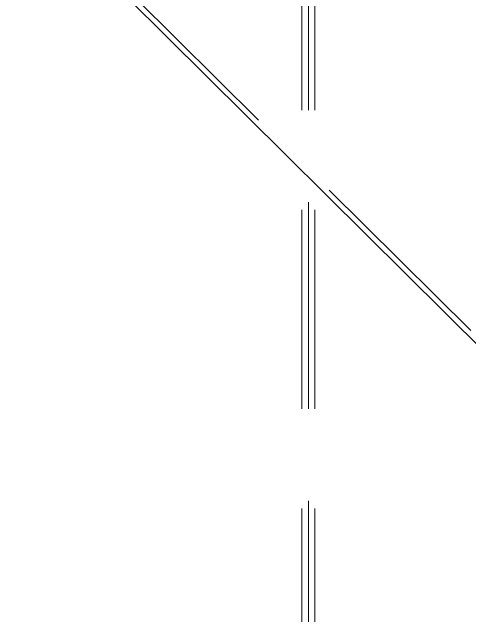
# Model space of a CAD drawing. Header units: millimetres. Extents: x -86814 to -77113, y 29520 to 42516.
# Drawn here: x -80622.9 to -80278.4, y 32918.5 to 33373.1 of the extents above; entities that cross this region are included whole.
import ezdxf

# ---------------------------------------------------------------- set-up
doc = ezdxf.new("R2010")
doc.units = ezdxf.units.MM
doc.linetypes.add('HIDDEN_50', pattern=[225, 150, -75])
for name, color, linetype, lineweight in [('PLATE_HIDDEN', 8, 'HIDDEN_50', 18), ('PROFILE_HIDDEN', 9, 'HIDDEN_50', 18), ('PROFILE_VISIBLE', 4, 'Continuous', 25)]:
    doc.layers.add(name, color=color, linetype=linetype, lineweight=lineweight)

msp = doc.modelspace()

# ---------------------------------------------------------------- linework, layer by layer
at = {"layer": 'PLATE_HIDDEN'}
for p, q in [((-80400, 34349.28), (-80400, 31505)), ((-80400, 31505), (-80400, 34349.28))]:
    msp.add_line(p, q, dxfattribs=at)
at = {"layer": 'PROFILE_HIDDEN'}
for p, q in [((-80118.19, 32974.69), (-81674.71, 34520.66)), ((-80405, 34349.28), (-80405, 31505)), ((-80405, 34349.28), (-80405, 31505)), ((-80405, 34349.28), (-80405, 31505)), ((-80405, 34349.28), (-80405, 31505)), ((-80395, 34349.28), (-80395, 31505)), ((-80395, 34349.28), (-80395, 31505)), ((-80395, 34349.28), (-80395, 31505)), ((-80395, 34349.28), (-80395, 31505))]:
    msp.add_line(p, q, dxfattribs=at)
at = {"layer": 'PROFILE_VISIBLE'}
msp.add_line((-80131.14, 32981.9), (-81677.05, 34517.33), dxfattribs=at)

doc.saveas('drawing.dxf')
